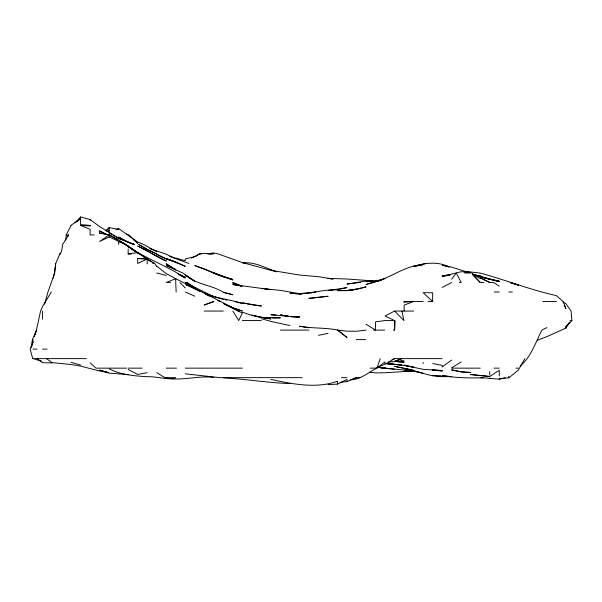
<?xml version="1.0" encoding="UTF-8"?>
<svg xmlns="http://www.w3.org/2000/svg" width="602" height="602" viewBox="0 0 602 602"><rect width="100%" height="100%" fill="white"/><g stroke="black" fill="none" stroke-linecap="round" stroke-linejoin="round"><path stroke-width="0.9" d="M394.596 330.084L394.829 320.565L394.596 329.264L393.542 330.084L394.596 330.084L394.596 320.565L385.077 315.99L394.596 311.053L413.627 311.053M404.108 311.053L404.108 305.116L413.627 301.534L404.108 302.189L404.153 301.534L413.627 301.369M65.693 240.123L66.205 234.93L71.074 225.419M66.205 234.93L68.598 234.93L62.691 244.45L61.562 251.516L59.786 253.961L55.723 263.473L54.714 272.992L47.942 292.023L44.623 304.13M55.723 263.473L54.428 272.992L53.134 278.184M31.214 347.384L32.403 339.596L36.669 330.084L34.344 336.142M31.462 347.362L33.02 342.117L33.02 339.596M67.996 236.661L68.598 234.93M375.874 368.146L376.935 368.146L380.253 358.626M34.261 336.142L36.444 330.084L40.56 311.053L42.531 306.531L51.32 292.023M33.02 342.117L30.1 349.115L32.756 358.626M524.876 358.626L518.292 370.162L509.059 377.657M537.323 340.213L546.842 336.661L565.872 328.082L569.936 322.07M451.688 279.23L456.286 272.992L461.2 282.504L459.356 282.504M565.872 328.082L565.872 326.773L569.259 322.634M106.795 230.273L109.135 227.609L118.654 229.43L118.654 228.572L116.058 229.558M520.181 366.106C531.205 356.7 535.509 342.538 541.935 330.084L546.842 327.601M75.122 222.808L80.593 216.938L90.104 219.564L99.623 226.585L118.654 238.129L133.937 244.45L118.654 238.475M565.872 326.773L571.9 320.565L571.072 311.053L565.872 303.701L562.84 301.971M76.642 221.972L80.593 218.534L71.074 225.298M376.935 368.146L385.077 361.855M451.688 360.056L442.169 366.919L442.169 365.361L432.657 363.555M105.478 230.747L109.135 228.135M195.545 256.595L199.397 253.961L204.289 253.329L211.347 253.961M451.688 367.777L461.2 361.922M489.75 376.476L470.719 374.549L489.75 376.476L499.261 370.275L499.261 375.994M375.565 368.778C367.604 373.12 360.011 379.734 350.477 379.787M442.003 358.626L394.596 358.626L385.077 364.202L376.431 367.784M191.602 258.13L199.397 253.961L201.03 253.961M442.169 287.44L451.688 282.504M327.992 384.648L337.504 384.121L347.015 379.426L347.015 381.555L340.1 382.33M136.218 251.884L125.479 244.45L109.135 236.955L99.623 241.462L109.135 234.93L117.902 240.07M106.757 231.582L109.135 230.461M156.716 266.611L154.752 263.473L147.197 259.026L137.685 263.473L137.685 258.484L147.197 258.89L150.748 261.441M347.015 381.555L356.534 377.657L359.981 377.657M392 359.635L394.596 358.626M377.296 281.307L385.077 278.515L366.046 284.505L375.565 281.932M376.431 281.352C392.12 276.928 405.492 265.572 422.273 264.903M449.092 266.889C437.789 261.276 425.23 262.788 413.627 266.46L422.273 264.933M425.907 263.473L413.627 266.46M357.4 289.171L366.046 286.853L356.534 289.163L347.015 290.661L337.504 290.615L347.015 290.578L355.669 289.509M353.073 378.59L356.534 377.657M505.206 377.657L499.261 379.14L489.75 378.447M194.777 256.67L185.258 258.905L185.258 260.756L175.746 258.032L175.746 258.627L188.945 263.473M376.431 281.45L379.892 280.66M337.504 289.712L347.015 287.59L328.85 290.48L333.177 290.059M501.812 378.372L499.261 378.899L508.78 377.793M379.892 280.532L375.565 281.412L366.046 281.631L374.7 281.518M318.473 335.306L327.992 333.388M147.197 372.698L137.685 374.414L128.166 369.455M310.677 292.896L312.4 292.61M314.124 292.316L315.847 292.023L314.124 292.279M375.565 281.503L378.161 281.074M309.819 292.933L312.4 292.542M447.361 275.618L442.169 276.386L461.2 271.743L470.719 272.375M128.166 248.852L128.166 253.961L137.685 252.584L147.197 258.89M366.046 330.084L356.534 331.266L347.015 331.16L337.504 330.084L347.015 337.534L337.707 330.084M491.48 378.387L480.23 377.71M206.968 253.766L213.808 252.968L218.255 253.961L242.35 262.562L270.9 270.313L299.442 275.016L318.473 276.717L333.177 279.08M334.908 289.878L337.504 289.615C321.536 289.554 305.944 295.153 289.931 293.204L292.519 293.452M483.316 377.732C469.613 378.184 455.714 377.89 442.169 375.565L449.092 376.37M423.138 373.263L413.627 370.945L385.077 372.751L375.565 372.894L369.508 372.209M299.442 293.987L302.038 293.768M305.5 293.483L308.961 293.189M388.538 362.058L394.596 361.584L401.782 358.626L394.596 361.192L404.108 361.102L400.654 360.914M381.623 280.141L366.046 280.953L347.015 284.061L360.726 282.398M308.961 293.061L299.442 293.648L280.412 290.375L264.842 288.855M300.308 294.085L302.038 294.017M272.631 318.082L280.412 317.841L261.381 317.435L251.869 315.132L261.381 317.645M413.627 370.937L404.108 371.148L413.627 370.952L377.296 367.378M174.881 378.568C165.535 379.561 156.52 376.423 147.197 376.717C134.254 375.844 120.806 375.001 109.135 368.77M80.593 225.419L90.104 225.419L90.104 225.953L80.593 225.419L90.104 229.37L90.104 234.93L94.266 234.93M59.786 253.961L60.727 253.961M128.166 253.961L131.289 253.961M208.676 253.961L213.808 253.961M464.443 272.992L470.719 272.992M170.614 282.504L166.227 282.504L175.746 278.703L232.839 307.72L242.35 311.053L233.704 308.096M472.623 274.896L480.23 282.504L483.925 282.504M480.23 277.996L489.75 282.504L493.632 282.504L499.261 286.176M494.174 292.023L499.261 292.023M508.78 292.023L512.392 292.023M413.627 301.534L404.108 301.534L404.108 302.189M414.108 301.534L423.138 301.534M428.045 301.534L432.657 301.534L432.657 292.813L423.138 292.662L432.657 301.534M542.846 301.534L556.353 301.534M204.289 311.053L223.319 311.053M242.35 320.565L261.381 320.565M394.596 320.565L385.077 320.565L375.565 321.874L375.565 330.084L366.046 324.237M570.102 320.565L571.9 320.565M280.412 330.084L308.961 330.084M373.443 330.084L384.716 330.084M356.279 339.596L365.685 339.596M33.02 349.115L37.053 349.115M42.531 349.115L47.046 349.115M86.372 358.626L33.02 358.626L41.666 361.223M108.322 368.146L95.981 368.146L90.104 362.863M109.135 368.146L126.578 368.146M128.166 368.146L142.215 368.146M166.227 368.146L176.536 368.146M185.258 368.146L242.35 368.146M370.125 368.146L375.565 368.146M451.688 368.146L480.23 368.146M494.076 368.146L499.261 368.146M516.004 368.146L518.292 368.146M451.688 376.671L442.169 376.664L432.657 375.347L436.984 375.738M175.746 377.657L164.85 377.657L156.716 372.608M302.084 377.657L220.001 377.657L185.258 373.834M341.462 377.657L347.015 377.657M52.043 362.908L42.531 362.72L37.264 358.626M243.216 262.976C255.18 261.637 265.678 268.131 276.559 271.863M263.112 317.698L270.9 317.879L263.112 317.615M213.808 377.416C197.877 375.392 182.075 381.149 166.227 378.048M290.796 316.675L299.442 317.103L270.9 314.741L276.085 315.147M377.296 367.498L385.077 367.867L377.296 367.363M289.931 383.542C267.627 382.902 245.601 378.929 223.319 377.89M137.685 258.484L147.197 259.026L150.748 261.501M432.657 369.944L442.169 370.975L432.657 370.155L442.169 370.501L423.138 369.327L404.108 365.286L413.627 367.167L404.108 365.429L385.077 363.442L401.519 364.947L385.077 363.525M128.166 374.617L109.135 373.105L99.623 370.125L108.27 372.48M372.104 280.825L347.015 279.004L327.992 278.372L332.312 279.004M394.596 361.441L404.108 362.193L394.596 361.433M464.661 271.329L480.23 273.075C505.808 279.945 530.415 289.961 556.353 295.59L563.156 301.534L565.872 308.517L564.187 305.417M439.573 375.972L441.304 376.13L432.657 375.889L404.108 368.507L420.542 372.578M295.115 293.701L299.442 294.115M385.077 368.025L377.296 367.243L394.596 369.319M264.842 288.915L270.9 289.645L232.839 284.543L242.35 286.048L232.839 283.346L241.485 286.259L232.839 282.504L241.56 286.311M280.412 315.478L283.008 315.794M284.738 316.005L287.335 316.321M243.2 263.059L246.609 263.473L242.35 262.683M404.108 365.113L405.838 365.331M385.077 363.284L394.596 364.519M337.504 330.009C324.937 327.511 312.017 328.549 299.442 326.209L308.961 327.744M263.112 317.803L270.9 318.925L251.869 315.35L242.35 312.235M106.802 234.532L99.623 230.957L99.623 233.147L109.654 234.93M108.27 372.57L99.623 371.043L80.593 366.091L71.074 364.534L52.043 362.615L46.452 358.626M225.05 299.766L226.781 300.082M126.435 234.125L128.888 234.93L137.685 243.276L133.606 239.701M99.623 233.147C115.11 234.178 126.179 246.188 138.927 253.532M402.482 367.965L394.596 366.362L413.627 370.29L403.355 368.146M270.9 379.41C292.527 384.038 316.08 388.945 337.504 381.232L337.504 384.121M484.557 278.124L499.261 281.209L481.096 277.033L499.261 281.668L472.45 274.015L479.365 276.499L472.45 274.083M289.931 325.539L270.9 321.415L261.381 318.684M223.319 292.519L232.839 294.769L223.041 292.023C211.076 284.731 195.913 284.641 185.258 274.858L194.777 281.224L182.752 272.992L166.227 265.49L175.746 269.666L166.227 263.774L175.746 270.072M234.637 301.534L242.35 303.438C230.077 299.487 217.021 298.6 205.154 293.249M223.319 276.995L232.839 279.448L223.319 276.627L213.808 272.992L232.839 279.953L194.777 265.58L204.289 268.891L213.221 272.992M156.716 272.992L166.227 275.445M449.092 267.04L442.169 265.181L451.688 267.13L468.078 272.375M71.074 362.329L80.593 365.068M213.808 296.681L223.319 299.45M270.9 269.989L274.309 271.081M149.793 248.573L165.595 253.961L175.746 258.649L169.689 256.377M210.346 295.574L213.808 296.794L185.258 282.504L194.777 287.846L186.966 282.504L194.777 288.049M213.808 273.3L222.454 276.657M207.75 294.303L212.942 296.342M180.073 275.001L185.258 277.146L178.124 274.03M239.37 311.053L223.319 303.4L232.839 308.472M228.075 305.733L232.839 307.795M238.016 311.053L242.35 312.942L238.738 320.565L232.839 311.053M185.258 292.023L194.777 296.214M186.056 284.701L200.142 291.601M233.629 308.841L238.377 311.053M99.623 230.957L106.689 234.532M480.23 277.59L489.75 282.504M179.712 275.091L185.258 278.019C166.107 265.234 143.87 257.957 125.118 244.45M156.716 251.771L143.607 244.45L137.685 242.019L118.654 228.572M113.131 235.374L114.711 236.262M116.284 237.143L117.864 238.031M120.159 241.41L128.166 246.015L136.218 251.839M472.299 273.918L480.23 278.545M112.311 236.797L109.135 234.93L109.135 236.955M113.898 237.737L115.479 238.67M109.135 233.034L111.543 234.456M122.966 243.14L124.403 244.013M128.166 246.775L129.633 247.761M131.83 249.251L133.29 250.236M152.171 262.487L153.593 263.473L152.171 262.457M139.551 253.961L142.328 256M143.72 257.024L145.804 258.551M156.716 266.084L166.227 273.609L175.746 278.703L175.746 281.789M128.851 235.525L130.205 236.721M394.596 311.053L403.942 320.565L401.873 311.053M179.945 282.504L185.258 287.989M471.795 272.992L480.23 282.504M90.104 225.953L90.029 225.419L80.593 224.651L80.593 216.938M175.746 282.504L176.153 292.023M508.78 376.288L508.78 377.657M489.75 371.517L489.75 375.054M423.138 362.434L423.138 363.608M156.716 250.981L156.716 251.651M147.197 259.026L147.197 263.939M137.685 253.69L137.685 252.584L125.705 244.45L118.654 241.47L118.654 244.45M109.135 227.609L109.135 232.372M90.104 219.564L90.104 220.302M42.531 311.053L42.531 319.173M213.808 301.534L204.289 304.981L213.808 301.534M356.534 289.103L347.015 290.578L356.534 289.163M327.992 296.267L308.961 298.374L327.992 296.267M449.957 275.106L442.169 275.671L449.957 275.122M299.442 316.66L290.796 316.66L299.442 316.66M369.508 280.999L366.046 280.961L369.508 281.006M470.719 372.48L461.2 371.87L451.688 369.891L461.2 371.87L470.719 372.48M480.23 275.912L476.769 275.581L480.23 275.912M263.112 288.682L261.381 288.501L263.112 288.712M261.381 305.997L251.869 304.823L242.35 302.851L261.381 305.997M288.2 316.313L280.412 314.884L288.2 316.336M175.746 262.013L166.227 258.935L156.716 254.21C165.61 259.748 176.183 261.208 185.258 266.377L166.227 258.514L175.746 262.013M518.292 285.152L510.165 282.504L518.292 285.228M194.777 287.937L186.123 284.671L194.777 287.937M134.073 244.45L128.166 242.2L118.654 237.113L128.166 242.2L134.073 244.45M219.587 301.181L217.939 300.466L219.587 301.166M166.227 260.959C156.091 257.152 147.603 250.274 137.685 246.022L166.227 260.959M156.716 253.961L147.197 249.469L138.753 244.45L147.197 249.401L156.716 253.961M209.044 295.898L204.289 293.219L209.044 295.943"/></g></svg>
